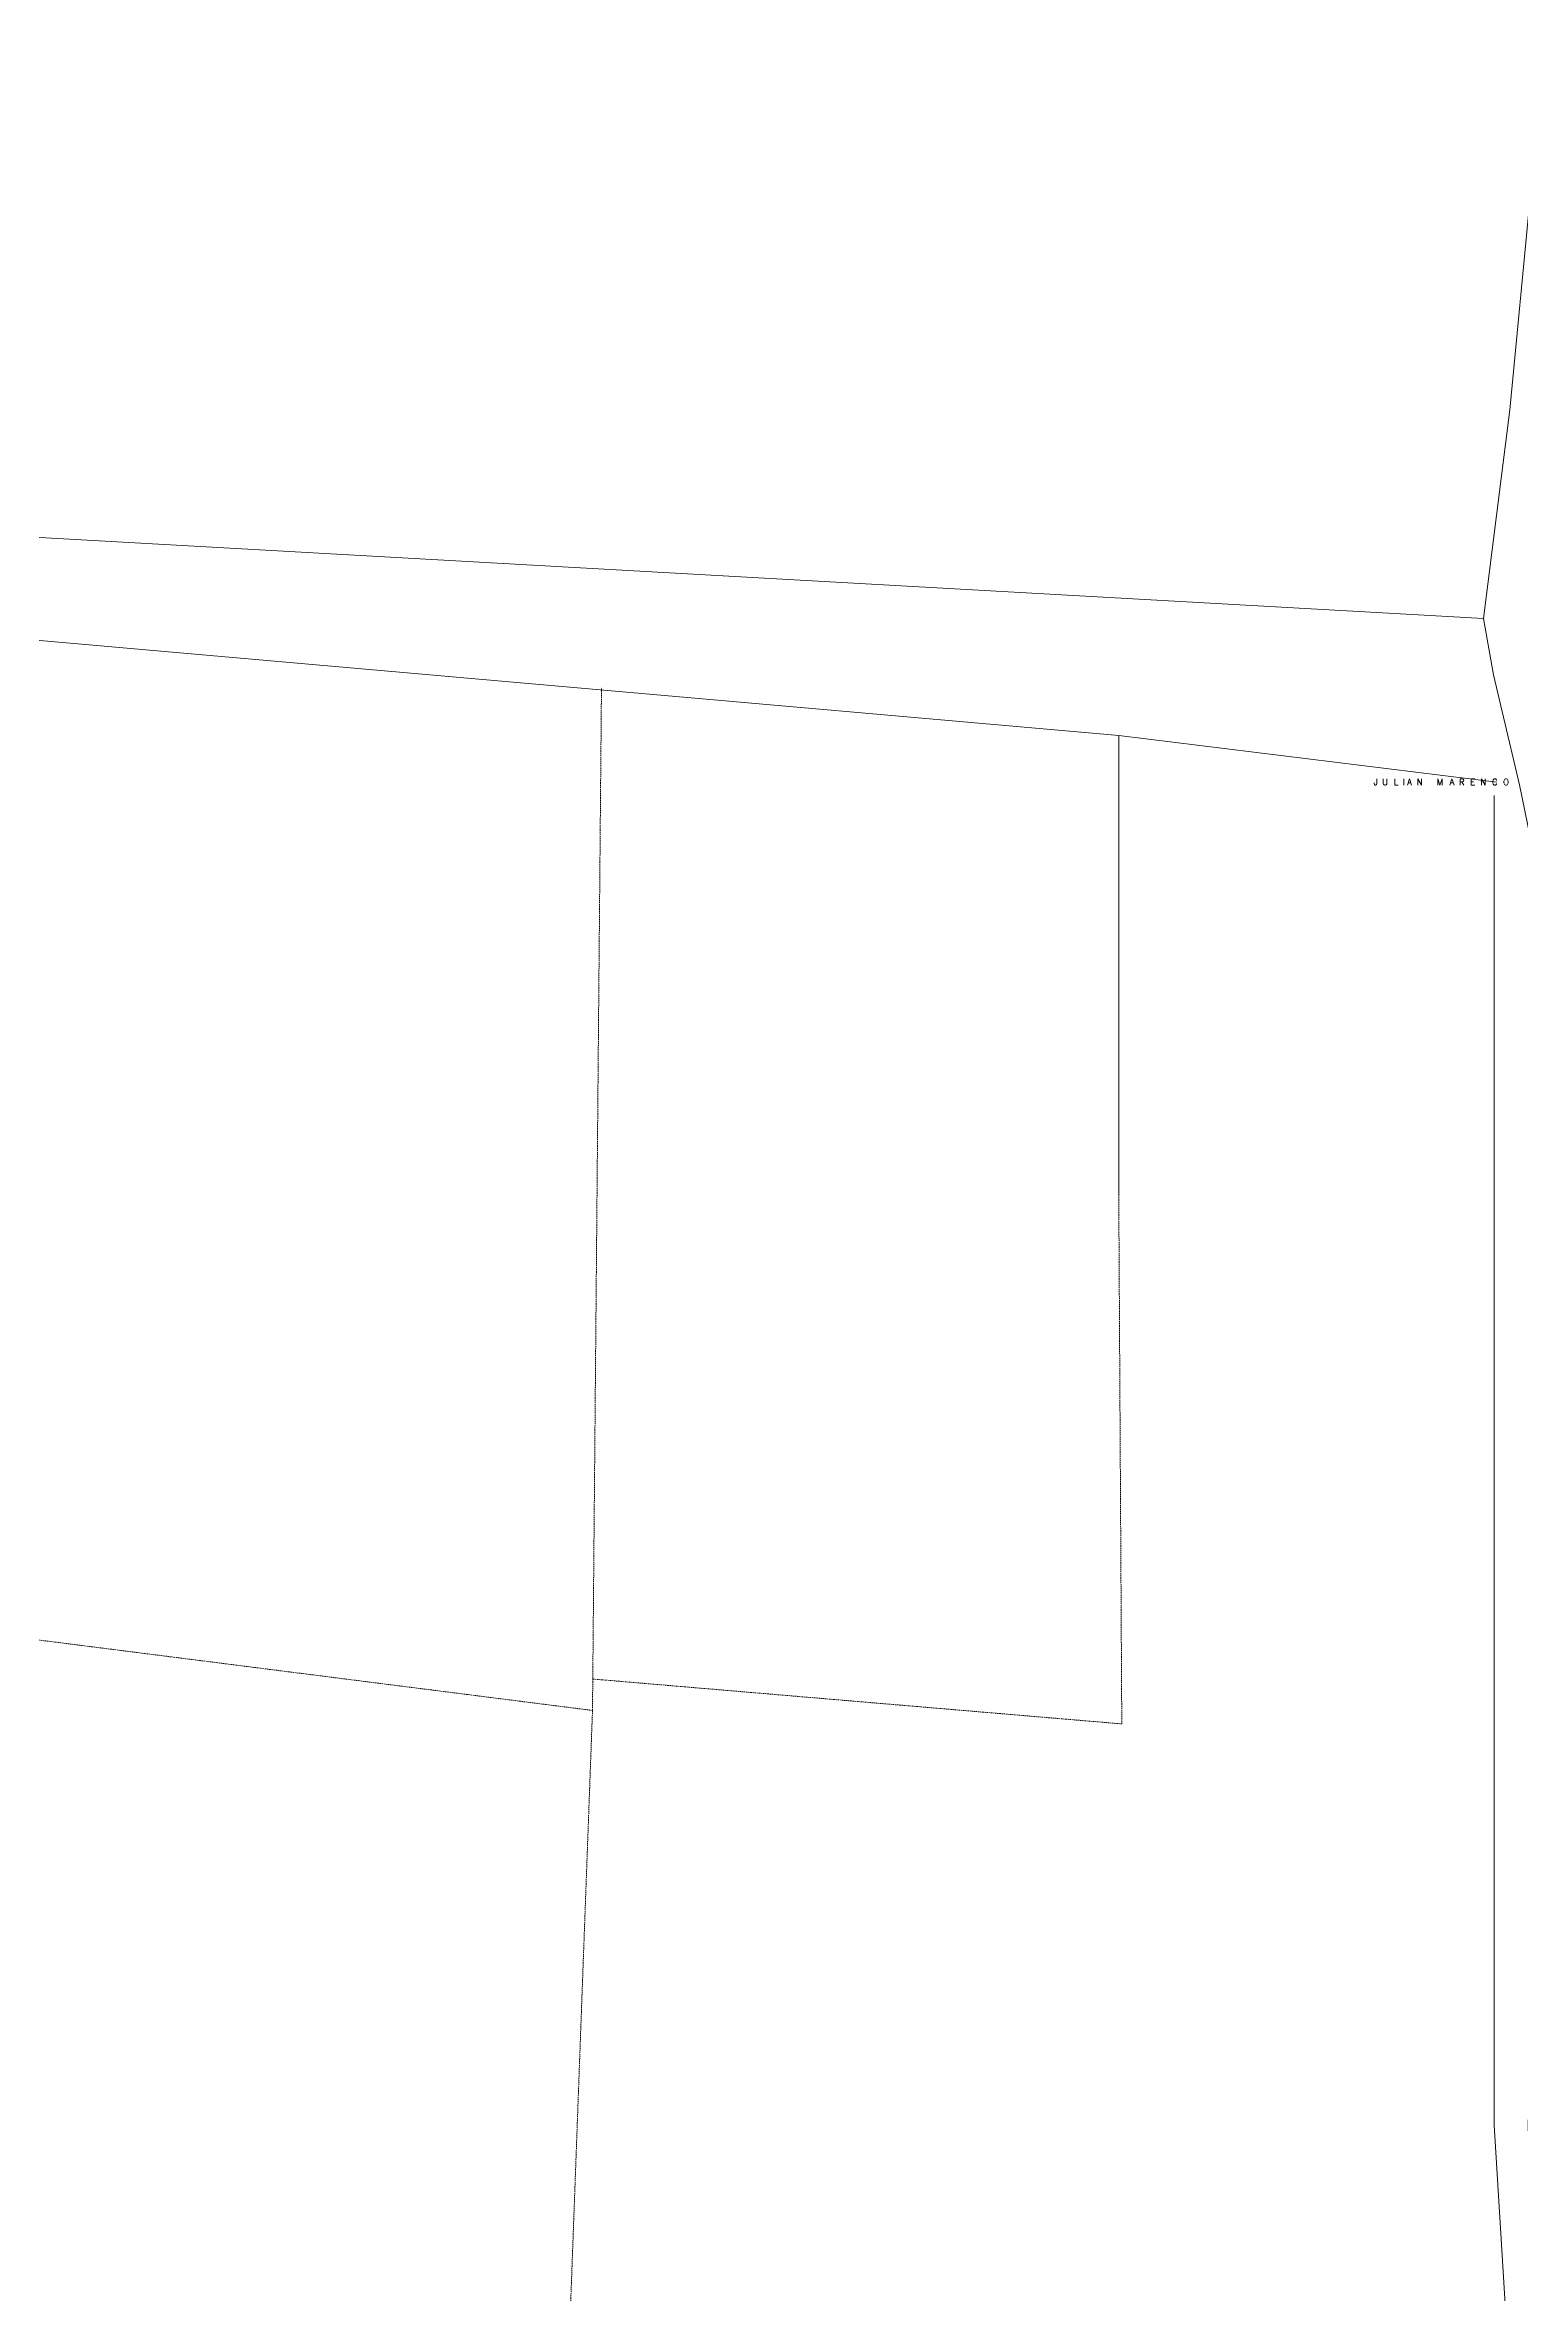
# Model space of a CAD drawing. Header units: metres. Extents: x 610261 to 617471, y 1314831 to 1317846.
# Drawn here: x 616889.1 to 617148.4, y 1316634.6 to 1317029.7 of the extents above; entities that cross this region are included whole.
import ezdxf

# ---------------------------------------------------------------- set-up
doc = ezdxf.new("R2010")
doc.units = ezdxf.units.M
doc.linetypes.add('HIDDEN', pattern=[0.375, 0.25, -0.125])
doc.layers.add('2', color=1, linetype='Continuous')
doc.layers.add('20', color=7, linetype='Continuous')
doc.layers.add('COLINDANCIAS', color=7, linetype='Continuous', lineweight=0)
doc.styles.add('Style-Txt', font='txt_____.ttf')

msp = doc.modelspace()

# ---------------------------------------------------------------- linework, layer by layer
at = {"layer": '2', "linetype": 'Continuous', "lineweight": 0}
msp.add_line((616588.31155, 1316959.98567), (617141.61355, 1316929.03567), dxfattribs=at)
for points in [[(617211.93455, 1317598.94167), (617208.07855, 1317556.24567), (617209.06355, 1317525.99767), (617213.62355, 1317514.55367), (617213.83155, 1317470.32767), (617213.78955, 1317431.18567), (617215.55755, 1317420.76267), (617223.66255, 1317397.87667), (617229.98655, 1317371.43467), (617232.49255, 1317338.64467), (617230.94055, 1317312.97567), (617227.86455, 1317287.05367), (617211.32455, 1317262.41967), (617189.70455, 1317239.06367), (617175.19955, 1317215.95167), (617172.90155, 1317205.02567), (617162.66955, 1317139.20867), (617157.01755, 1317079.99367), (617149.82155, 1317002.98967), (617146.22555, 1316965.63067), (617141.61355, 1316929.03567)], [(617141.61355, 1316929.03567), (617143.38155, 1316919.12067), (617147.93455, 1316899.79767), (617152.23155, 1316878.95067), (617151.70655, 1316863.70167), (617152.18155, 1316831.67567), (617154.16255, 1316783.38067), (617150.55455, 1316735.09267), (617149.73755, 1316682.98867), (617149.46255, 1316663.41767)]]:
    msp.add_lwpolyline(points, dxfattribs=at)
at = {"layer": '20', "linetype": 'Continuous', "lineweight": 0}
for p, q in [((616798.91655, 1316933.00067), (617077.59655, 1316908.47767)), ((617077.59655, 1316908.47767), (617143.97855, 1316900.27767)), ((617077.59655, 1316908.47767), (617077.59655, 1316827.70467)), ((617143.47555, 1316809.88667), (617143.47555, 1316897.94767)), ((617143.47555, 1316733.31167), (617143.47555, 1316809.88667)), ((617143.47555, 1316664.39367), (617143.47555, 1316733.31167)), ((617147.30455, 1316603.13367), (617143.47555, 1316664.39367))]:
    msp.add_line(p, q, dxfattribs=at)
at = {"layer": '20', "linetype": 'HIDDEN', "lineweight": 0}
for p, q in [((616985.21155, 1316737.25067), (616986.78655, 1316916.90067)), ((617078.13055, 1316734.88667), (617077.59655, 1316827.70467)), ((616570.22755, 1316790.04267), (616985.21155, 1316737.25067)), ((616985.25955, 1316742.76567), (617078.13055, 1316734.88667)), ((616985.21155, 1316737.25067), (616979.69955, 1316587.54267))]:
    msp.add_line(p, q, dxfattribs=at)

# ---------------------------------------------------------------- texts
at = {"layer": 'COLINDANCIAS', "lineweight": 0, "insert": (617134.73497, 1316900.3058), "char_height": 1.08, "attachment_point": 5, "line_spacing_factor": 1.1, "style": 'Style-Txt'}
msp.add_mtext('\\T2.010943;JULIAN MARENCO', dxfattribs=at)

doc.saveas('drawing.dxf')
